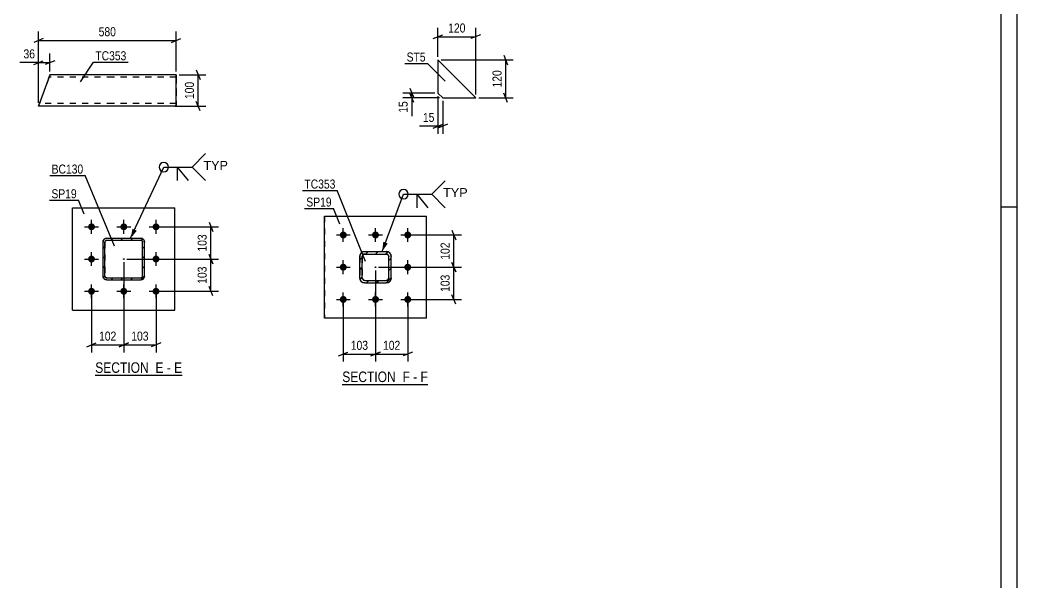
# Model space of a CAD drawing. Header units: millimetres. Extents: x 0 to 841, y 0 to 594.
# Drawn here: x 524 to 841, y 178.8 to 357.6 of the extents above; entities that cross this region are included whole.
import ezdxf

# ---------------------------------------------------------------- set-up
doc = ezdxf.new("R2010")
doc.units = ezdxf.units.MM
doc.linetypes.add('DXK_LINE_DOT2', pattern=[3.9198, 1.9599, -1.9599])
doc.linetypes.add('DXK_LINE_DOT3', pattern=[5.9187, 2.979, -0.9799, 0.9799, -0.9799])
doc.styles.add('Arial', font='arial.ttf', dxfattribs={"height": 0.2})
doc.styles.add('Arial Narrow', font='ARIALN.TTF', dxfattribs={"height": 0.2})

# ---------------------------------------------------------------- blocks, each defined once
blk = doc.blocks.new('Unknown-761543086-1133')
at = {"color": 5, "linetype": 'Continuous'}
for p, q in [((841, 0), (841, 594)), ((836, 5), (836, 589)), ((841, 298), (836, 298))]:
    blk.add_line(p, q, dxfattribs=at)
blk = doc.blocks.new('Unknown-761543086-15 - 4847')
at = {"color": 6, "linetype": 'Continuous'}
blk.add_line((547.96, 244.57), (575.61, 244.57), dxfattribs=at)
at = {"color": 0, "linetype": 'Continuous'}
blk.add_wipeout([(566.07, 245.32), (566.07, 248.82), (547.96, 248.82), (547.96, 245.32)], dxfattribs=at)
at = {"color": 7, "linetype": 'Continuous', "style": 'Arial Narrow'}
blk.add_text('SECTION ', height=3.34, dxfattribs=at).set_placement((547.96, 245.32))
at = {"color": 0, "linetype": 'Continuous'}
blk.add_wipeout([(569.68, 245.32), (569.68, 248.82), (567.12, 248.82), (567.12, 245.32)], dxfattribs=at)
blk.add_wipeout([(572, 245.32), (572, 248.82), (570.73, 248.82), (570.73, 245.32)], dxfattribs=at)
at = {"color": 7, "linetype": 'Continuous', "style": 'Arial Narrow'}
blk.add_text('E', height=3.34, dxfattribs=at).set_placement((567.12, 245.32))
at = {"color": 0, "linetype": 'Continuous'}
blk.add_wipeout([(575.61, 245.32), (575.61, 248.82), (573.05, 248.82), (573.05, 245.32)], dxfattribs=at)
at = {"color": 7, "linetype": 'Continuous', "style": 'Arial Narrow'}
for s, p in [('E', (573.05, 245.32)), ('-', (570.73, 245.32))]:
    blk.add_text(s, height=3.34, dxfattribs=at).set_placement(p)
blk = doc.blocks.new('Unknown-761543086-22 - 4996')
at = {"color": 6, "linetype": 'Continuous'}
blk.add_line((626.49, 241.64), (653.7, 241.64), dxfattribs=at)
at = {"color": 0, "linetype": 'Continuous'}
blk.add_wipeout([(644.6, 242.39), (644.6, 245.89), (626.49, 245.89), (626.49, 242.39)], dxfattribs=at)
at = {"color": 7, "linetype": 'Continuous', "style": 'Arial Narrow'}
blk.add_text('SECTION ', height=3.34, dxfattribs=at).set_placement((626.49, 242.39))
at = {"color": 0, "linetype": 'Continuous'}
blk.add_wipeout([(647.99, 242.39), (647.99, 245.89), (645.65, 245.89), (645.65, 242.39)], dxfattribs=at)
blk.add_wipeout([(650.31, 242.39), (650.31, 245.89), (649.04, 245.89), (649.04, 242.39)], dxfattribs=at)
at = {"color": 7, "linetype": 'Continuous', "style": 'Arial Narrow'}
blk.add_text('F', height=3.34, dxfattribs=at).set_placement((645.65, 242.39))
at = {"color": 0, "linetype": 'Continuous'}
blk.add_wipeout([(653.7, 242.39), (653.7, 245.89), (651.36, 245.89), (651.36, 242.39)], dxfattribs=at)
at = {"color": 7, "linetype": 'Continuous', "style": 'Arial Narrow'}
for s, p in [('F', (651.36, 242.39)), ('-', (649.04, 242.39))]:
    blk.add_text(s, height=3.34, dxfattribs=at).set_placement(p)
blk = doc.blocks.new('Bolt-761543086-4852 - 4847')
at = {"linetype": 'Continuous'}
for points in [[(546.79, 292.86, -1), (546.79, 290.66, -1)], [(557.04, 292.86, -1), (557.04, 290.66, -1)], [(567.29, 292.86, -1), (567.29, 290.66, -1)], [(546.79, 282.61, -1), (546.79, 280.41, -1)], [(567.29, 282.61, -1), (567.29, 280.41, -1)], [(546.79, 272.36, -1), (546.79, 270.16, -1)], [(557.04, 272.36, -1), (557.04, 270.16, -1)], [(567.29, 272.36, -1), (567.29, 270.16, -1)]]:
    blk.add_hatch(color=1, dxfattribs=at).paths.add_polyline_path(points)
at = {"color": 1, "linetype": 'Continuous'}
for p, q in [((544.59, 291.76), (548.99, 291.76)), ((546.79, 289.56), (546.79, 293.96)), ((554.84, 291.76), (559.24, 291.76)), ((557.04, 289.56), (557.04, 293.96)), ((565.09, 291.76), (569.49, 291.76)), ((567.29, 289.56), (567.29, 293.96)), ((546.79, 279.31), (546.79, 283.71)), ((567.29, 279.31), (567.29, 283.71)), ((544.59, 281.51), (548.99, 281.51)), ((565.09, 281.51), (569.49, 281.51)), ((546.79, 269.06), (546.79, 273.46)), ((557.04, 269.06), (557.04, 273.46)), ((567.29, 269.06), (567.29, 273.46)), ((544.59, 271.26), (548.99, 271.26)), ((554.84, 271.26), (559.24, 271.26)), ((565.09, 271.26), (569.49, 271.26))]:
    blk.add_line(p, q, dxfattribs=at)
blk = doc.blocks.new('Part-761543086-4877 - 4847')
at = {"color": 2, "linetype": 'Continuous'}
for p, q in [((540.79, 265.26), (540.79, 297.76)), ((540.79, 297.76), (573.29, 297.76)), ((573.29, 265.26), (573.29, 297.76)), ((540.79, 265.26), (573.29, 265.26))]:
    blk.add_line(p, q, dxfattribs=at)
blk = doc.blocks.new('Part-761543086-4910 - 4847')
at = {"linetype": 'Continuous'}
h = blk.add_hatch(dxfattribs=at)
h.set_pattern_fill('', scale=0.7, style=0, pattern_type=0)
h.set_pattern_definition([(45, (562.4425, 274.9074), (-1.57154, 1.57154), [])])
h.paths.add_polyline_path([(551.64, 274.91), (562.44, 274.91), (562.9, 275), (563.29, 275.26), (563.55, 275.65), (563.64, 276.11), (563.64, 286.91), (563.55, 287.37), (563.29, 287.76), (562.9, 288.02), (562.44, 288.11), (551.64, 288.11), (551.18, 288.02), (550.79, 287.76), (550.53, 287.37), (550.44, 286.91), (550.44, 276.11), (550.53, 275.65), (550.79, 275.26), (551.18, 275)])
h.paths.add_polyline_path([(551.09, 275.88), (551.04, 276.11), (551.04, 286.91), (551.09, 287.14), (551.22, 287.33), (551.41, 287.46), (551.64, 287.51), (562.44, 287.51), (562.67, 287.46), (562.87, 287.33), (563, 287.14), (563.04, 286.91), (563.04, 276.11), (563, 275.88), (562.87, 275.68), (562.67, 275.55), (562.44, 275.51), (551.64, 275.51), (551.41, 275.55), (551.22, 275.68)])
blk.add_hatch(color=30, dxfattribs=at).paths.add_polyline_path([(557.04, 281.41, -1), (557.04, 281.61, -1)])
at = {"color": 7, "linetype": 'DXK_LINE_DOT2'}
for p, q in [((550.44, 286.91), (550.53, 287.37)), ((550.44, 276.11), (550.44, 286.91)), ((551.09, 287.14), (551.04, 286.91)), ((551.04, 286.91), (551.04, 276.11)), ((551.22, 287.33), (551.09, 287.14)), ((551.18, 288.02), (551.64, 288.11)), ((551.41, 287.46), (551.22, 287.33)), ((551.64, 287.51), (551.41, 287.46)), ((551.64, 288.11), (562.44, 288.11)), ((551.64, 287.51), (562.44, 287.51)), ((562.44, 288.11), (562.9, 288.02)), ((562.67, 287.46), (562.44, 287.51)), ((562.87, 287.33), (562.67, 287.46)), ((563, 287.14), (562.87, 287.33)), ((563.04, 286.91), (563, 287.14)), ((563.04, 276.11), (563.04, 286.91)), ((563.55, 287.37), (563.64, 286.91)), ((563.64, 276.11), (563.64, 286.91)), ((550.53, 275.65), (550.44, 276.11)), ((551.04, 276.11), (551.09, 275.88)), ((551.09, 275.88), (551.22, 275.68)), ((562.87, 275.68), (563, 275.88)), ((563, 275.88), (563.04, 276.11)), ((563.64, 276.11), (563.55, 275.65)), ((551.64, 274.91), (551.18, 275)), ((551.22, 275.68), (551.41, 275.55)), ((551.41, 275.55), (551.64, 275.51)), ((551.64, 275.51), (562.44, 275.51)), ((551.64, 274.91), (562.44, 274.91)), ((562.44, 275.51), (562.67, 275.55)), ((562.9, 275), (562.44, 274.91)), ((562.67, 275.55), (562.87, 275.68))]:
    blk.add_line(p, q, dxfattribs=at)
at = {"color": 2, "linetype": 'Continuous'}
for p, q in [((550.53, 287.37), (550.44, 286.91)), ((550.44, 276.11), (550.44, 286.91)), ((551.04, 286.91), (551.09, 287.14)), ((551.04, 276.11), (551.04, 286.91)), ((551.09, 287.14), (551.22, 287.33)), ((551.64, 288.11), (551.18, 288.02)), ((551.22, 287.33), (551.41, 287.46)), ((551.41, 287.46), (551.64, 287.51)), ((551.64, 288.11), (562.44, 288.11)), ((551.64, 287.51), (562.44, 287.51)), ((562.9, 288.02), (562.44, 288.11)), ((562.44, 287.51), (562.67, 287.46)), ((562.67, 287.46), (562.87, 287.33)), ((562.87, 287.33), (563, 287.14)), ((563, 287.14), (563.04, 286.91)), ((563.04, 276.11), (563.04, 286.91)), ((563.64, 286.91), (563.55, 287.37)), ((563.64, 276.11), (563.64, 286.91)), ((550.44, 276.11), (550.53, 275.65)), ((551.09, 275.88), (551.04, 276.11)), ((551.22, 275.68), (551.09, 275.88)), ((563, 275.88), (562.87, 275.68)), ((563.04, 276.11), (563, 275.88)), ((563.55, 275.65), (563.64, 276.11)), ((551.18, 275), (551.64, 274.91)), ((551.41, 275.55), (551.22, 275.68)), ((551.64, 275.51), (551.41, 275.55)), ((551.64, 275.51), (562.44, 275.51)), ((551.64, 274.91), (562.44, 274.91)), ((562.67, 275.55), (562.44, 275.51)), ((562.44, 274.91), (562.9, 275)), ((562.87, 275.68), (562.67, 275.55))]:
    blk.add_line(p, q, dxfattribs=at)
at = {"color": 30, "linetype": 'DXK_LINE_DOT3'}
blk.add_line((557.04, 281.51), (557.04, 281.51), dxfattribs=at)
at = {"color": 30, "linetype": 'Continuous'}
blk.add_circle((557.04, 281.51), 0.1, dxfattribs=at)
at = {"color": 7, "linetype": 'DXK_LINE_DOT2'}
for centre, start, end in [((551.64, 286.91), 112.5, 157.5), ((562.44, 286.91), 22.5, 67.5), ((551.64, 276.11), 202.5, 247.5), ((562.44, 276.11), 292.5, 337.5)]:
    blk.add_arc(centre, 1.2, start, end, dxfattribs=at)
at = {"color": 2, "linetype": 'Continuous'}
for centre, start, end in [((551.64, 286.91), 112.5, 157.5), ((562.44, 286.91), 22.5, 67.5), ((551.64, 276.11), 202.5, 247.5), ((562.44, 276.11), 292.5, 337.5)]:
    blk.add_arc(centre, 1.2, start, end, dxfattribs=at)
blk = doc.blocks.new('Part-761543086-9390 - 9389')
at = {"color": 7, "linetype": 'DXK_LINE_DOT2'}
for p, q in [((533.22, 339.16), (530.25, 331.01)), ((533.11, 338.85), (533.26, 339.29)), ((533.2, 339.11), (533.22, 339.16)), ((533.41, 339.68), (533.22, 339.16)), ((533.22, 339.16), (533.26, 339.29)), ((533.26, 339.29), (533.29, 339.35)), ((533.26, 339.29), (533.29, 339.35)), ((533.29, 339.35), (533.29, 339.35)), ((553.58, 339.35), (533.29, 339.35)), ((533.53, 340.02), (533.41, 339.68)), ((533.58, 340.15), (533.53, 340.02)), ((573.68, 339.35), (553.68, 339.35)), ((573.68, 340.15), (573.68, 340.15)), ((573.68, 340.02), (573.68, 340.15)), ((573.68, 339.68), (573.68, 340.02)), ((573.68, 339.68), (573.68, 331.01)), ((573.68, 339.29), (573.68, 339.35)), ((573.68, 339.29), (573.68, 339.35)), ((573.68, 339.29), (573.68, 331.18)), ((573.68, 331.01), (573.68, 339.29)), ((533.11, 338.85), (530.41, 331.44)), ((533.11, 338.85), (530.41, 331.44)), ((533.11, 338.85), (533.2, 339.11)), ((529.98, 330.27), (529.94, 330.15)), ((530.11, 330.61), (529.98, 330.27)), ((530.25, 331.01), (530.11, 330.61)), ((530.25, 331.01), (530.23, 330.95)), ((530.23, 330.95), (530.25, 331.01)), ((530.23, 330.95), (530.23, 330.95)), ((553.58, 330.95), (530.23, 330.95)), ((530.41, 331.44), (530.25, 331.01)), ((530.25, 331.01), (530.31, 331.18)), ((530.31, 331.18), (530.41, 331.44)), ((573.68, 330.95), (553.68, 330.95)), ((573.68, 331.01), (573.68, 331.18)), ((573.68, 330.95), (573.68, 331.01)), ((573.68, 330.95), (573.68, 331.01)), ((573.68, 330.61), (573.68, 331.01)), ((573.68, 330.27), (573.68, 330.61)), ((573.68, 330.15), (573.68, 330.27)), ((573.68, 330.15), (573.68, 330.15))]:
    blk.add_line(p, q, dxfattribs=at)
at = {"color": 2, "linetype": 'Continuous'}
for p, q in [((533.22, 339.16), (530.3, 331.13)), ((533.22, 339.16), (533.41, 339.68)), ((533.41, 339.68), (533.53, 340.02)), ((533.53, 340.02), (533.58, 340.15)), ((533.58, 340.15), (533.58, 340.15)), ((553.58, 340.15), (533.58, 340.15)), ((573.68, 340.15), (553.68, 340.15)), ((573.68, 340.15), (573.68, 340.02)), ((573.68, 340.02), (573.68, 339.68)), ((573.68, 339.68), (573.68, 339.16)), ((573.68, 331.13), (573.68, 339.16)), ((529.94, 330.15), (529.98, 330.27)), ((529.94, 330.15), (529.94, 330.15)), ((553.58, 330.15), (529.94, 330.15)), ((529.98, 330.27), (530.11, 330.61)), ((530.11, 330.61), (530.3, 331.13)), ((573.68, 330.15), (553.68, 330.15)), ((573.68, 331.13), (573.68, 330.61)), ((573.68, 330.61), (573.68, 330.27)), ((573.68, 330.27), (573.68, 330.15))]:
    blk.add_line(p, q, dxfattribs=at)
blk = doc.blocks.new('Part-761543086-5053 - 4996')
at = {"color": 2, "linetype": 'Continuous'}
for p, q in [((620.81, 295.16), (620.81, 295.16)), ((620.81, 262.66), (620.81, 295.16)), ((620.81, 295.16), (653.31, 295.16)), ((653.31, 262.66), (653.31, 295.16)), ((620.81, 262.66), (620.81, 262.66)), ((653.31, 262.66), (620.81, 262.66))]:
    blk.add_line(p, q, dxfattribs=at)
at = {"color": 7, "linetype": 'DXK_LINE_DOT2'}
for p, q in [((620.81, 295.16), (620.81, 262.66)), ((620.81, 295.16), (620.81, 295.16)), ((653.31, 262.66), (653.31, 295.16)), ((620.81, 262.66), (620.81, 262.66))]:
    blk.add_line(p, q, dxfattribs=at)
blk = doc.blocks.new('Bolt-761543086-5005 - 4996')
at = {"linetype": 'Continuous'}
for points in [[(625.73, 289.37), (625.8, 289.59), (625.91, 289.8), (626.06, 289.97), (626.25, 290.11), (626.46, 290.2), (626.68, 290.26), (626.91, 290.26), (627.14, 290.22), (627.35, 290.13), (627.54, 290), (627.69, 289.83), (627.81, 289.63), (627.89, 289.41), (627.91, 289.18), (627.89, 288.96), (627.83, 288.74), (627.72, 288.53), (627.56, 288.36), (627.38, 288.22), (627.17, 288.12), (626.95, 288.07), (626.72, 288.07), (626.49, 288.11), (626.28, 288.2), (626.09, 288.33), (625.94, 288.5), (625.82, 288.7), (625.74, 288.92), (625.71, 289.15)], [(635.98, 289.37), (636.05, 289.59), (636.16, 289.8), (636.31, 289.97), (636.5, 290.11), (636.71, 290.2), (636.93, 290.26), (637.16, 290.26), (637.39, 290.22), (637.6, 290.13), (637.79, 290), (637.94, 289.83), (638.06, 289.63), (638.14, 289.41), (638.16, 289.18), (638.14, 288.96), (638.08, 288.74), (637.97, 288.53), (637.81, 288.36), (637.63, 288.22), (637.42, 288.12), (637.2, 288.07), (636.97, 288.07), (636.74, 288.11), (636.53, 288.2), (636.34, 288.33), (636.19, 288.5), (636.07, 288.7), (635.99, 288.92), (635.96, 289.15)], [(646.23, 289.37), (646.3, 289.59), (646.41, 289.8), (646.56, 289.97), (646.75, 290.11), (646.96, 290.2), (647.18, 290.26), (647.41, 290.26), (647.64, 290.22), (647.85, 290.13), (648.04, 290), (648.19, 289.83), (648.31, 289.63), (648.39, 289.41), (648.41, 289.18), (648.39, 288.96), (648.33, 288.74), (648.22, 288.53), (648.06, 288.36), (647.88, 288.22), (647.67, 288.12), (647.45, 288.07), (647.22, 288.07), (646.99, 288.11), (646.78, 288.2), (646.59, 288.33), (646.44, 288.5), (646.32, 288.7), (646.24, 288.92), (646.21, 289.15)], [(625.73, 279.12), (625.8, 279.34), (625.91, 279.55), (626.06, 279.72), (626.25, 279.86), (626.46, 279.95), (626.68, 280.01), (626.91, 280.01), (627.14, 279.97), (627.35, 279.88), (627.54, 279.75), (627.69, 279.58), (627.81, 279.38), (627.89, 279.16), (627.91, 278.93), (627.89, 278.71), (627.83, 278.49), (627.72, 278.28), (627.56, 278.11), (627.38, 277.97), (627.17, 277.87), (626.95, 277.82), (626.72, 277.82), (626.49, 277.86), (626.28, 277.95), (626.09, 278.08), (625.94, 278.25), (625.82, 278.45), (625.74, 278.67), (625.71, 278.9)], [(646.23, 279.12), (646.3, 279.34), (646.41, 279.55), (646.56, 279.72), (646.75, 279.86), (646.96, 279.95), (647.18, 280.01), (647.41, 280.01), (647.64, 279.97), (647.85, 279.88), (648.04, 279.75), (648.19, 279.58), (648.31, 279.38), (648.39, 279.16), (648.41, 278.93), (648.39, 278.71), (648.33, 278.49), (648.22, 278.28), (648.06, 278.11), (647.88, 277.97), (647.67, 277.87), (647.45, 277.82), (647.22, 277.82), (646.99, 277.86), (646.78, 277.95), (646.59, 278.08), (646.44, 278.25), (646.32, 278.45), (646.24, 278.67), (646.21, 278.9)], [(625.73, 268.87), (625.8, 269.09), (625.91, 269.3), (626.06, 269.47), (626.25, 269.61), (626.46, 269.7), (626.68, 269.76), (626.91, 269.76), (627.14, 269.72), (627.35, 269.63), (627.54, 269.5), (627.69, 269.33), (627.81, 269.13), (627.89, 268.91), (627.91, 268.68), (627.89, 268.46), (627.83, 268.24), (627.72, 268.03), (627.56, 267.86), (627.38, 267.72), (627.17, 267.62), (626.95, 267.57), (626.72, 267.57), (626.49, 267.61), (626.28, 267.7), (626.09, 267.83), (625.94, 268), (625.82, 268.2), (625.74, 268.42), (625.71, 268.65)], [(635.98, 268.87), (636.05, 269.09), (636.16, 269.3), (636.31, 269.47), (636.5, 269.61), (636.71, 269.7), (636.93, 269.76), (637.16, 269.76), (637.39, 269.72), (637.6, 269.63), (637.79, 269.5), (637.94, 269.33), (638.06, 269.13), (638.14, 268.91), (638.16, 268.68), (638.14, 268.46), (638.08, 268.24), (637.97, 268.03), (637.81, 267.86), (637.63, 267.72), (637.42, 267.62), (637.2, 267.57), (636.97, 267.57), (636.74, 267.61), (636.53, 267.7), (636.34, 267.83), (636.19, 268), (636.07, 268.2), (635.99, 268.42), (635.96, 268.65)], [(646.23, 268.87), (646.3, 269.09), (646.41, 269.3), (646.56, 269.47), (646.75, 269.61), (646.96, 269.7), (647.18, 269.76), (647.41, 269.76), (647.64, 269.72), (647.85, 269.63), (648.04, 269.5), (648.19, 269.33), (648.31, 269.13), (648.39, 268.91), (648.41, 268.68), (648.39, 268.46), (648.33, 268.24), (648.22, 268.03), (648.06, 267.86), (647.88, 267.72), (647.67, 267.62), (647.45, 267.57), (647.22, 267.57), (646.99, 267.61), (646.78, 267.7), (646.59, 267.83), (646.44, 268), (646.32, 268.2), (646.24, 268.42), (646.21, 268.65)]]:
    blk.add_hatch(color=1, dxfattribs=at).paths.add_polyline_path(points)
at = {"color": 1, "linetype": 'Continuous'}
for p, q in [((624.61, 289.16), (629.01, 289.16)), ((626.81, 286.96), (626.81, 291.36)), ((634.86, 289.16), (639.26, 289.16)), ((637.06, 286.96), (637.06, 291.36)), ((645.11, 289.16), (649.51, 289.16)), ((647.31, 286.96), (647.31, 291.36)), ((626.81, 276.71), (626.81, 281.11)), ((647.31, 276.71), (647.31, 281.11)), ((624.61, 278.91), (629.01, 278.91)), ((645.11, 278.91), (649.51, 278.91)), ((626.81, 266.46), (626.81, 270.86)), ((637.06, 266.46), (637.06, 270.86)), ((647.31, 266.46), (647.31, 270.86)), ((624.61, 268.66), (629.01, 268.66)), ((634.86, 268.66), (639.26, 268.66)), ((645.11, 268.66), (649.51, 268.66))]:
    blk.add_line(p, q, dxfattribs=at)
blk = doc.blocks.new('Part-761543086-5063 - 4996')
at = {"linetype": 'Continuous'}
h = blk.add_hatch(dxfattribs=at)
h.set_pattern_fill('', scale=0.7, style=0, pattern_type=0)
h.set_pattern_definition([(45, (640.4646, 273.9147), (-1.57154, 1.57154), [])])
h.paths.add_polyline_path([(633.66, 273.91), (640.46, 273.91), (641.08, 274.04), (641.6, 274.38), (641.94, 274.9), (642.06, 275.51), (642.06, 282.31), (641.94, 282.93), (641.6, 283.45), (641.08, 283.79), (640.46, 283.91), (633.66, 283.91), (633.05, 283.79), (632.53, 283.45), (632.19, 282.93), (632.06, 282.31), (632.06, 275.51), (632.19, 274.9), (632.53, 274.38), (633.05, 274.04)])
h.paths.add_polyline_path([(632.93, 275.21), (632.86, 275.51), (632.86, 282.31), (632.93, 282.62), (633.1, 282.88), (633.36, 283.05), (633.66, 283.11), (640.46, 283.11), (640.77, 283.05), (641.03, 282.88), (641.2, 282.62), (641.26, 282.31), (641.26, 275.51), (641.2, 275.21), (641.03, 274.95), (640.77, 274.78), (640.46, 274.71), (633.66, 274.71), (633.36, 274.78), (633.1, 274.95)])
blk.add_hatch(color=246, dxfattribs=at).paths.add_polyline_path([(637.06, 278.81, -1), (637.06, 279.01, -1)])
at = {"color": 7, "linetype": 'DXK_LINE_DOT2'}
for p, q in [((632.06, 282.31), (632.19, 282.93)), ((632.06, 282.31), (632.06, 275.51)), ((632.19, 282.93), (632.19, 282.93)), ((632.92, 282.62), (632.86, 282.31)), ((632.86, 282.31), (632.86, 275.51)), ((632.93, 282.62), (632.92, 282.62)), ((633.05, 283.79), (633.66, 283.91)), ((633.66, 283.11), (633.36, 283.05)), ((633.66, 283.91), (640.46, 283.91)), ((633.66, 283.11), (640.46, 283.11)), ((640.46, 283.91), (641.08, 283.79)), ((640.77, 283.05), (640.46, 283.11)), ((641.26, 282.31), (641.2, 282.62)), ((641.26, 275.51), (641.26, 282.31)), ((641.94, 282.93), (642.06, 282.31)), ((642.06, 275.51), (642.06, 282.31)), ((632.19, 274.9), (632.06, 275.51)), ((632.86, 275.51), (632.92, 275.21)), ((633.66, 273.91), (633.05, 274.04)), ((633.36, 274.78), (633.66, 274.71)), ((633.66, 274.71), (640.46, 274.71)), ((633.66, 273.91), (640.46, 273.91)), ((640.46, 274.71), (640.77, 274.78)), ((641.08, 274.04), (640.46, 273.91)), ((641.2, 275.21), (641.26, 275.51)), ((642.06, 275.51), (641.94, 274.9))]:
    blk.add_line(p, q, dxfattribs=at)
at = {"color": 2, "linetype": 'Continuous'}
for p, q in [((632.19, 282.93), (632.06, 282.31)), ((632.06, 282.31), (632.06, 282.31)), ((632.06, 275.51), (632.06, 282.31)), ((632.86, 282.31), (632.93, 282.62)), ((632.86, 282.31), (632.86, 282.31)), ((632.86, 275.51), (632.86, 282.31)), ((633.66, 283.91), (633.05, 283.79)), ((633.36, 283.05), (633.66, 283.11)), ((633.66, 283.91), (633.66, 283.91)), ((633.66, 283.91), (640.46, 283.91)), ((633.66, 283.11), (633.66, 283.11)), ((633.66, 283.11), (640.46, 283.11)), ((640.46, 283.91), (640.46, 283.91)), ((641.08, 283.79), (640.46, 283.91)), ((640.46, 283.11), (640.46, 283.11)), ((640.46, 283.11), (640.77, 283.05)), ((641.2, 282.62), (641.26, 282.31)), ((641.26, 282.31), (641.26, 282.31)), ((641.26, 275.51), (641.26, 282.31)), ((642.06, 282.31), (641.94, 282.93)), ((642.06, 282.31), (642.06, 282.31)), ((642.06, 275.51), (642.06, 282.31)), ((632.06, 275.51), (632.06, 275.51)), ((632.06, 275.51), (632.19, 274.9)), ((632.86, 275.51), (632.86, 275.51)), ((632.93, 275.21), (632.86, 275.51)), ((633.05, 274.04), (633.66, 273.91)), ((633.66, 274.71), (633.36, 274.78)), ((633.66, 274.71), (633.66, 274.71)), ((633.66, 274.71), (640.46, 274.71)), ((633.66, 273.91), (633.66, 273.91)), ((633.66, 273.91), (640.46, 273.91)), ((640.77, 274.78), (640.46, 274.71)), ((640.46, 274.71), (640.46, 274.71)), ((640.46, 273.91), (641.08, 274.04)), ((640.46, 273.91), (640.46, 273.91)), ((641.26, 275.51), (641.2, 275.21)), ((641.26, 275.51), (641.26, 275.51)), ((641.94, 274.9), (642.06, 275.51)), ((642.06, 275.51), (642.06, 275.51))]:
    blk.add_line(p, q, dxfattribs=at)
at = {"color": 7, "linetype": 'DXK_LINE_DOT3'}
blk.add_line((637.07, 278.91), (637.06, 278.91), dxfattribs=at)
at = {"color": 246, "linetype": 'DXK_LINE_DOT2'}
blk.add_line((637.07, 278.91), (637.06, 278.91), dxfattribs=at)
at = {"color": 246, "linetype": 'Continuous'}
blk.add_circle((637.06, 278.91), 0.1, dxfattribs=at)
at = {"color": 7, "linetype": 'DXK_LINE_DOT2'}
for centre, radius, start, end in [((633.66, 282.31), 1.6, 112.4989, 157.4989), ((633.66, 282.31), 0.8, 112.4989, 157.4989), ((640.46, 282.31), 0.8, 22.4989, 67.4989), ((640.46, 282.31), 1.6, 22.4989, 67.4989), ((633.66, 275.51), 1.6, 202.4989, 247.4989), ((633.66, 275.51), 0.8, 202.4989, 247.4989), ((640.46, 275.51), 0.8, 292.4989, 337.4989), ((640.46, 275.51), 1.6, 292.4989, 337.4989)]:
    blk.add_arc(centre, radius, start, end, dxfattribs=at)
at = {"color": 2, "linetype": 'Continuous'}
for centre, radius, start, end in [((633.66, 282.31), 1.6, 112.4989, 157.4989), ((633.66, 282.31), 0.8, 112.4989, 157.4989), ((640.46, 282.31), 0.8, 22.4989, 67.4989), ((640.46, 282.31), 1.6, 22.4989, 67.4989), ((633.66, 275.51), 1.6, 202.4989, 247.4989), ((633.66, 275.51), 0.8, 202.4989, 247.4989), ((640.46, 275.51), 0.8, 292.4989, 337.4989), ((640.46, 275.51), 1.6, 292.4989, 337.4989)]:
    blk.add_arc(centre, radius, start, end, dxfattribs=at)
blk = doc.blocks.new('Part-761543086-8173 - 8172')
at = {"color": 2, "linetype": 'Continuous'}
for p, q in [((656.91, 344.82), (656.91, 334.32)), ((656.91, 344.82), (668.91, 332.82)), ((656.91, 334.32), (658.41, 332.82)), ((658.41, 332.82), (668.91, 332.82))]:
    blk.add_line(p, q, dxfattribs=at)
blk = doc.blocks.new('StraightDimension-761543086-11045 - 4847')
at = {"color": 7, "linetype": 'Continuous'}
for p, q in [((584.13, 283.01), (585.33, 280.01)), ((558.04, 281.51), (587.13, 281.51)), ((584.73, 271.26), (584.73, 281.51)), ((585.33, 269.76), (584.13, 272.76)), ((568.29, 271.26), (587.13, 271.26))]:
    blk.add_line(p, q, dxfattribs=at)
at = {"color": 0}
blk.add_wipeout([(583.98, 279.72), (579.78, 279.72), (579.78, 273.04), (583.98, 273.04)], dxfattribs=at)
at = {"color": 3, "style": 'Arial Narrow'}
blk.add_text('103', height=2.863, rotation=90.0002, dxfattribs=at).set_placement((583.38, 273.64))
blk = doc.blocks.new('StraightDimension-761543086-11044 - 4847')
at = {"color": 7, "linetype": 'Continuous'}
for p, q in [((568.29, 291.76), (587.13, 291.76)), ((584.13, 293.26), (585.33, 290.26)), ((584.73, 281.51), (584.73, 291.76)), ((585.33, 280.01), (584.13, 283.01)), ((558.04, 281.51), (587.13, 281.51))]:
    blk.add_line(p, q, dxfattribs=at)
at = {"color": 0}
blk.add_wipeout([(583.98, 289.97), (579.78, 289.97), (579.78, 283.29), (583.98, 283.29)], dxfattribs=at)
at = {"color": 3, "style": 'Arial Narrow'}
blk.add_text('103', height=2.863, rotation=90.0002, dxfattribs=at).set_placement((583.38, 283.89))
blk = doc.blocks.new('StraightDimension-761543086-11049 - 4847')
at = {"color": 7, "linetype": 'Continuous'}
for p, q in [((557.04, 280.51), (557.04, 251.82)), ((567.29, 270.26), (567.29, 251.82)), ((555.54, 253.62), (558.54, 254.82)), ((557.04, 254.22), (567.29, 254.22)), ((568.79, 254.82), (565.79, 253.62))]:
    blk.add_line(p, q, dxfattribs=at)
at = {"color": 0}
blk.add_wipeout([(565.51, 254.97), (565.51, 259.17), (558.83, 259.17), (558.83, 254.97)], dxfattribs=at)
at = {"color": 3, "style": 'Arial Narrow'}
blk.add_text('103', height=2.863, dxfattribs=at).set_placement((559.43, 255.57))
blk = doc.blocks.new('StraightDimension-761543086-11050 - 4847')
at = {"color": 7, "linetype": 'Continuous'}
for p, q in [((557.04, 280.51), (557.04, 251.82)), ((546.79, 270.26), (546.79, 251.82)), ((545.29, 253.62), (548.29, 254.82)), ((546.79, 254.22), (557.04, 254.22)), ((558.54, 254.82), (555.54, 253.62))]:
    blk.add_line(p, q, dxfattribs=at)
at = {"color": 0}
blk.add_wipeout([(555.26, 254.97), (555.26, 259.17), (548.58, 259.17), (548.58, 254.97)], dxfattribs=at)
at = {"color": 3, "style": 'Arial Narrow'}
blk.add_text('102', height=2.863, dxfattribs=at).set_placement((549.18, 255.57))
blk = doc.blocks.new('StraightDimension-761543086-9431 - 9389')
at = {"color": 7, "linetype": 'Continuous'}
for p, q in [((574.68, 340.15), (583.09, 340.15)), ((580.09, 341.65), (581.29, 338.65)), ((580.69, 330.15), (580.69, 340.15)), ((573.29, 330.15), (583.09, 330.15)), ((581.29, 328.65), (580.09, 331.65))]:
    blk.add_line(p, q, dxfattribs=at)
at = {"color": 0}
blk.add_wipeout([(579.94, 338.49), (575.74, 338.49), (575.74, 331.8), (579.94, 331.8)], dxfattribs=at)
at = {"color": 3, "style": 'Arial Narrow'}
blk.add_text('100', height=2.863, rotation=90.0002, dxfattribs=at).set_placement((579.34, 332.4))
blk = doc.blocks.new('StraightDimension-761543086-9402 - 9389')
at = {"color": 7, "linetype": 'Continuous'}
for p, q in [((529.94, 331.15), (529.94, 353.87)), ((573.68, 341.15), (573.68, 353.87)), ((531.44, 351.62), (528.44, 350.42)), ((529.94, 351.02), (573.68, 351.02)), ((572.18, 350.42), (575.18, 351.62))]:
    blk.add_line(p, q, dxfattribs=at)
at = {"color": 0}
blk.add_wipeout([(555.15, 351.77), (555.15, 355.97), (548.46, 355.97), (548.46, 351.77)], dxfattribs=at)
at = {"color": 3, "style": 'Arial Narrow'}
blk.add_text('580', height=2.863, dxfattribs=at).set_placement((549.06, 352.37))
blk = doc.blocks.new('StraightDimension-761543086-9413 - 9389')
at = {"color": 7, "linetype": 'Continuous'}
for p, q in [((529.94, 331.15), (529.94, 346.84)), ((533.58, 341.15), (533.58, 346.84)), ((528.44, 343.39), (531.44, 344.59)), ((529.94, 343.99), (533.58, 343.99)), ((535.08, 344.59), (532.08, 343.39))]:
    blk.add_line(p, q, dxfattribs=at)
at = {"color": 0}
blk.add_wipeout([(529.41, 344.74), (529.41, 348.94), (524.56, 348.94), (524.56, 344.74)], dxfattribs=at)
at = {"color": 7, "linetype": 'Continuous'}
blk.add_line((529.94, 343.99), (524.03, 343.99), dxfattribs=at)
blk.add_line((529.94, 343.99), (524.03, 343.99), dxfattribs=at)
at = {"color": 3, "style": 'Arial Narrow'}
blk.add_text('36', height=2.863, dxfattribs=at).set_placement((525.16, 345.34))
blk = doc.blocks.new('StraightDimension-761543086-11055 - 4996')
at = {"color": 7, "linetype": 'Continuous'}
for p, q in [((661.37, 280.41), (662.57, 277.41)), ((638.06, 278.91), (664.37, 278.91)), ((661.97, 268.66), (661.97, 278.91)), ((662.57, 267.16), (661.37, 270.16)), ((648.31, 268.66), (664.37, 268.66))]:
    blk.add_line(p, q, dxfattribs=at)
at = {"color": 0}
blk.add_wipeout([(661.22, 277.13), (657.02, 277.13), (657.02, 270.45), (661.22, 270.45)], dxfattribs=at)
at = {"color": 3, "style": 'Arial Narrow'}
blk.add_text('103', height=2.863, rotation=90.0002, dxfattribs=at).set_placement((660.62, 271.05))
blk = doc.blocks.new('StraightDimension-761543086-11054 - 4996')
at = {"color": 7, "linetype": 'Continuous'}
for p, q in [((648.31, 289.16), (664.37, 289.16)), ((661.37, 290.66), (662.57, 287.66)), ((661.97, 278.91), (661.97, 289.16)), ((662.57, 277.41), (661.37, 280.41)), ((638.06, 278.91), (664.37, 278.91))]:
    blk.add_line(p, q, dxfattribs=at)
at = {"color": 0}
blk.add_wipeout([(661.22, 287.38), (657.02, 287.38), (657.02, 280.7), (661.22, 280.7)], dxfattribs=at)
at = {"color": 3, "style": 'Arial Narrow'}
blk.add_text('102', height=2.863, rotation=90.0002, dxfattribs=at).set_placement((660.62, 281.3))
blk = doc.blocks.new('StraightDimension-761543086-11303 - 4996')
at = {"color": 7, "linetype": 'Continuous'}
for p, q in [((637.07, 277.91), (637.07, 248.89)), ((647.31, 267.66), (647.31, 248.89)), ((635.57, 250.69), (638.57, 251.89)), ((637.07, 251.29), (647.31, 251.29)), ((648.81, 251.89), (645.81, 250.69))]:
    blk.add_line(p, q, dxfattribs=at)
at = {"color": 0}
blk.add_wipeout([(645.53, 252.04), (645.53, 256.24), (638.85, 256.24), (638.85, 252.04)], dxfattribs=at)
at = {"color": 3, "style": 'Arial Narrow'}
blk.add_text('102', height=2.863, dxfattribs=at).set_placement((639.45, 252.64))
blk = doc.blocks.new('StraightDimension-761543086-11304 - 4996')
at = {"color": 7, "linetype": 'Continuous'}
for p, q in [((637.07, 277.91), (637.07, 248.89)), ((626.81, 267.66), (626.81, 248.89)), ((625.31, 250.69), (628.31, 251.89)), ((626.81, 251.29), (637.07, 251.29)), ((638.57, 251.89), (635.57, 250.69))]:
    blk.add_line(p, q, dxfattribs=at)
at = {"color": 0}
blk.add_wipeout([(635.28, 252.04), (635.28, 256.24), (628.6, 256.24), (628.6, 252.04)], dxfattribs=at)
at = {"color": 3, "style": 'Arial Narrow'}
blk.add_text('103', height=2.863, dxfattribs=at).set_placement((629.2, 252.64))
blk = doc.blocks.new('StraightDimension-761543086-8438 - 8172')
at = {"color": 7, "linetype": 'Continuous'}
for p, q in [((655.91, 334.32), (645.77, 334.32)), ((657.41, 332.82), (645.77, 332.82)), ((648.02, 335.82), (649.22, 332.82)), ((649.22, 331.32), (648.02, 334.32)), ((648.62, 332.82), (648.62, 334.32))]:
    blk.add_line(p, q, dxfattribs=at)
at = {"color": 0}
blk.add_wipeout([(647.87, 332.3), (643.67, 332.3), (643.67, 327.44), (647.87, 327.44)], dxfattribs=at)
at = {"color": 7, "linetype": 'Continuous'}
blk.add_line((648.62, 332.82), (648.62, 326.92), dxfattribs=at)
blk.add_line((648.62, 332.82), (648.62, 326.92), dxfattribs=at)
at = {"color": 3, "style": 'Arial Narrow'}
blk.add_text('15', height=2.863, rotation=90.0002, dxfattribs=at).set_placement((647.27, 328.04))
blk = doc.blocks.new('StraightDimension-761543086-8430 - 8172')
at = {"color": 7, "linetype": 'Continuous'}
for p, q in [((656.91, 333.32), (656.91, 321.38)), ((658.41, 331.82), (658.41, 321.38)), ((655.41, 323.18), (658.41, 324.38)), ((659.91, 324.38), (656.91, 323.18)), ((656.91, 323.78), (658.41, 323.78))]:
    blk.add_line(p, q, dxfattribs=at)
at = {"color": 0}
blk.add_wipeout([(656.39, 324.53), (656.39, 328.73), (651.53, 328.73), (651.53, 324.53)], dxfattribs=at)
at = {"color": 7, "linetype": 'Continuous'}
blk.add_line((656.91, 323.78), (651.01, 323.78), dxfattribs=at)
blk.add_line((656.91, 323.78), (651.01, 323.78), dxfattribs=at)
at = {"color": 3, "style": 'Arial Narrow'}
blk.add_text('15', height=2.863, dxfattribs=at).set_placement((652.13, 325.13))
blk = doc.blocks.new('StraightDimension-761543086-8442 - 8172')
at = {"color": 7, "linetype": 'Continuous'}
for p, q in [((677.87, 346.32), (679.07, 343.32)), ((657.91, 344.82), (680.87, 344.82)), ((678.47, 332.82), (678.47, 344.82)), ((669.91, 332.82), (680.87, 332.82)), ((679.07, 331.32), (677.87, 334.32))]:
    blk.add_line(p, q, dxfattribs=at)
at = {"color": 0}
blk.add_wipeout([(677.72, 342.17), (673.52, 342.17), (673.52, 335.48), (677.72, 335.48)], dxfattribs=at)
at = {"color": 3, "style": 'Arial Narrow'}
blk.add_text('120', height=2.863, rotation=90.0002, dxfattribs=at).set_placement((677.12, 336.08))
blk = doc.blocks.new('StraightDimension-761543086-8434 - 8172')
at = {"color": 7, "linetype": 'Continuous'}
for p, q in [((656.91, 345.82), (656.91, 355.06)), ((668.91, 333.82), (668.91, 355.06)), ((655.41, 351.61), (658.41, 352.81)), ((656.91, 352.21), (668.91, 352.21)), ((670.41, 352.81), (667.41, 351.61))]:
    blk.add_line(p, q, dxfattribs=at)
at = {"color": 0}
blk.add_wipeout([(666.25, 352.96), (666.25, 357.16), (659.57, 357.16), (659.57, 352.96)], dxfattribs=at)
at = {"color": 3, "style": 'Arial Narrow'}
blk.add_text('120', height=2.863, dxfattribs=at).set_placement((660.17, 353.56))
blk = doc.blocks.new('Mark-761543086-4906 - 4847')
at = {"color": 0}
blk.add_wipeout([(544.16, 308.69), (544.16, 311.69), (534.11, 311.69), (534.11, 308.69)], dxfattribs=at)
blk.add_wipeout([(544.16, 308.69), (544.16, 311.69), (534.11, 311.69), (534.11, 308.69)], dxfattribs=at)
at = {"color": 30, "linetype": 'Continuous'}
for p in [(533.51, 308.09), (554.11, 285.59)]:
    blk.add_line(p, (544.76, 308.09), dxfattribs=at)
at = {"color": 3, "style": 'Arial Narrow'}
blk.add_text('BC130', height=2.863, dxfattribs=at).set_placement((534.11, 308.69))
blk = doc.blocks.new('WeldMark-761543086-4953 - 4847')
at = {"linetype": 'Continuous'}
blk.add_hatch(color=30, dxfattribs=at).paths.add_polyline_path([(561.17, 290.51), (559.22, 288.11), (559.81, 291.14)])
at = {"color": 30, "linetype": 'Continuous'}
for p, q in [((559.22, 288.11), (569.76, 310.75)), ((569.76, 310.75), (578.76, 310.75))]:
    blk.add_line(p, q, dxfattribs=at)
at = {"color": 3, "linetype": 'Continuous'}
for q in [(577.48, 306.47), (574.05, 306.47)]:
    blk.add_line((574.05, 310.75), q, dxfattribs=at)
for start, end in [(90, 270), (270, 90)]:
    blk.add_arc((569.76, 310.75), 1.5, start, end, dxfattribs=at)
at = {"color": 0, "linetype": 'Continuous'}
blk.add_wipeout([(590.14, 309.85), (590.14, 312.85), (582.36, 312.85), (582.36, 309.85)], dxfattribs=at)
blk.add_wipeout([(590.14, 309.85), (590.14, 312.85), (582.36, 312.85), (582.36, 309.85)], dxfattribs=at)
at = {"color": 3, "linetype": 'Continuous'}
for q in [(583.05, 315.04), (583.05, 306.47)]:
    blk.add_line((578.76, 310.75), q, dxfattribs=at)
at = {"color": 3, "linetype": 'Continuous', "style": 'Arial'}
blk.add_text('TYP', height=2.865, dxfattribs=at).set_placement((582.36, 309.85))
blk = doc.blocks.new('Mark-761543086-4873 - 4847')
at = {"color": 0}
blk.add_wipeout([(542.08, 300.85), (542.08, 303.85), (534.04, 303.85), (534.04, 300.85)], dxfattribs=at)
blk.add_wipeout([(542.08, 300.85), (542.08, 303.85), (534.04, 303.85), (534.04, 300.85)], dxfattribs=at)
at = {"color": 30, "linetype": 'Continuous'}
for p in [(533.44, 300.25), (544.48, 295.74)]:
    blk.add_line(p, (542.68, 300.25), dxfattribs=at)
at = {"color": 3, "style": 'Arial Narrow'}
blk.add_text('SP19', height=2.863, dxfattribs=at).set_placement((534.04, 300.85))
blk = doc.blocks.new('Mark-761543086-9396 - 9389')
at = {"color": 0}
blk.add_wipeout([(557.86, 344.73), (557.86, 347.73), (548, 347.73), (548, 344.73)], dxfattribs=at)
blk.add_wipeout([(557.86, 344.73), (557.86, 347.73), (548, 347.73), (548, 344.73)], dxfattribs=at)
at = {"color": 30, "linetype": 'Continuous'}
for p, q in [((543.25, 337.83), (547.4, 344.13)), ((547.4, 344.13), (558.46, 344.13))]:
    blk.add_line(p, q, dxfattribs=at)
at = {"color": 3, "style": 'Arial Narrow'}
blk.add_text('TC353', height=2.863, dxfattribs=at).set_placement((548, 344.73))
blk = doc.blocks.new('Mark-761543086-5059 - 4996')
at = {"color": 0}
blk.add_wipeout([(624.32, 303.93), (624.32, 306.93), (614.46, 306.93), (614.46, 303.93)], dxfattribs=at)
blk.add_wipeout([(624.32, 303.93), (624.32, 306.93), (614.46, 306.93), (614.46, 303.93)], dxfattribs=at)
at = {"color": 30, "linetype": 'Continuous'}
for p in [(613.86, 303.33), (633.89, 280.69)]:
    blk.add_line(p, (624.92, 303.33), dxfattribs=at)
at = {"color": 3, "style": 'Arial Narrow'}
blk.add_text('TC353', height=2.863, dxfattribs=at).set_placement((614.46, 303.93))
blk = doc.blocks.new('Mark-761543086-5049 - 4996')
at = {"color": 0}
blk.add_wipeout([(623.1, 298.21), (623.1, 301.21), (615.07, 301.21), (615.07, 298.21)], dxfattribs=at)
blk.add_wipeout([(623.1, 298.21), (623.1, 301.21), (615.07, 301.21), (615.07, 298.21)], dxfattribs=at)
at = {"color": 30, "linetype": 'Continuous'}
for p in [(614.47, 297.61), (625.72, 292.59)]:
    blk.add_line(p, (623.7, 297.61), dxfattribs=at)
at = {"color": 3, "style": 'Arial Narrow'}
blk.add_text('SP19', height=2.863, dxfattribs=at).set_placement((615.07, 298.21))
blk = doc.blocks.new('WeldMark-761543086-5111 - 4996')
at = {"linetype": 'Continuous'}
blk.add_hatch(color=30, dxfattribs=at).paths.add_polyline_path([(640.93, 286.46), (639.18, 283.91), (639.53, 286.99)])
at = {"color": 30, "linetype": 'Continuous'}
for p, q in [((639.18, 283.91), (645.96, 302.11)), ((645.96, 302.11), (654.96, 302.11))]:
    blk.add_line(p, q, dxfattribs=at)
at = {"color": 3, "linetype": 'Continuous'}
for q in [(653.67, 297.83), (650.24, 297.83)]:
    blk.add_line((650.24, 302.11), q, dxfattribs=at)
for start, end in [(90, 270), (270, 90)]:
    blk.add_arc((645.96, 302.11), 1.5, start, end, dxfattribs=at)
at = {"color": 0, "linetype": 'Continuous'}
blk.add_wipeout([(666.33, 301.21), (666.33, 304.21), (658.56, 304.21), (658.56, 301.21)], dxfattribs=at)
blk.add_wipeout([(666.33, 301.21), (666.33, 304.21), (658.56, 304.21), (658.56, 301.21)], dxfattribs=at)
at = {"color": 3, "linetype": 'Continuous'}
for q in [(659.24, 306.4), (659.24, 297.83)]:
    blk.add_line((654.96, 302.11), q, dxfattribs=at)
at = {"color": 3, "linetype": 'Continuous', "style": 'Arial'}
blk.add_text('TYP', height=2.865, dxfattribs=at).set_placement((658.56, 301.21))
blk = doc.blocks.new('Mark-761543086-9442 - 8172')
at = {"color": 0}
blk.add_wipeout([(652.98, 344.33), (652.98, 347.33), (646.96, 347.33), (646.96, 344.33)], dxfattribs=at)
blk.add_wipeout([(652.98, 344.33), (652.98, 347.33), (646.96, 347.33), (646.96, 344.33)], dxfattribs=at)
at = {"color": 30, "linetype": 'Continuous'}
for p in [(646.36, 343.73), (659.23, 338.09)]:
    blk.add_line(p, (653.58, 343.73), dxfattribs=at)
at = {"color": 3, "style": 'Arial Narrow'}
blk.add_text('ST5', height=2.863, dxfattribs=at).set_placement((646.96, 344.33))

msp = doc.modelspace()

# ---------------------------------------------------------------- block references
for name in ['Unknown-761543086-1133', 'Part-761543086-8173 - 8172', 'Part-761543086-9390 - 9389', 'Part-761543086-4877 - 4847', 'Part-761543086-5053 - 4996', 'Bolt-761543086-4852 - 4847', 'Bolt-761543086-5005 - 4996', 'Part-761543086-4910 - 4847', 'Part-761543086-5063 - 4996']:
    msp.add_blockref(name, (0, 0))

# ---------------------------------------------------------------- next in the draw order: block references
for name in ['StraightDimension-761543086-9431 - 9389', 'StraightDimension-761543086-8438 - 8172', 'Mark-761543086-4906 - 4847', 'Mark-761543086-5059 - 4996', 'StraightDimension-761543086-11045 - 4847', 'StraightDimension-761543086-11055 - 4996', 'Unknown-761543086-15 - 4847', 'Unknown-761543086-22 - 4996']:
    msp.add_blockref(name, (0, 0))

# ---------------------------------------------------------------- next in the draw order: block references
for name in ['StraightDimension-761543086-9402 - 9389', 'StraightDimension-761543086-8430 - 8172', 'Mark-761543086-4873 - 4847', 'Mark-761543086-5049 - 4996', 'StraightDimension-761543086-11044 - 4847', 'StraightDimension-761543086-11054 - 4996']:
    msp.add_blockref(name, (0, 0))

# ---------------------------------------------------------------- next in the draw order: block references
for name in ['StraightDimension-761543086-9413 - 9389', 'Mark-761543086-9396 - 9389', 'StraightDimension-761543086-8442 - 8172', 'WeldMark-761543086-4953 - 4847', 'WeldMark-761543086-5111 - 4996', 'StraightDimension-761543086-11049 - 4847', 'StraightDimension-761543086-11303 - 4996']:
    msp.add_blockref(name, (0, 0))

# ---------------------------------------------------------------- next in the draw order: block references
for name in ['StraightDimension-761543086-8434 - 8172', 'StraightDimension-761543086-11050 - 4847', 'StraightDimension-761543086-11304 - 4996']:
    msp.add_blockref(name, (0, 0))

# ---------------------------------------------------------------- next in the draw order: block references
msp.add_blockref('Mark-761543086-9442 - 8172', (0, 0))

doc.saveas('drawing.dxf')
